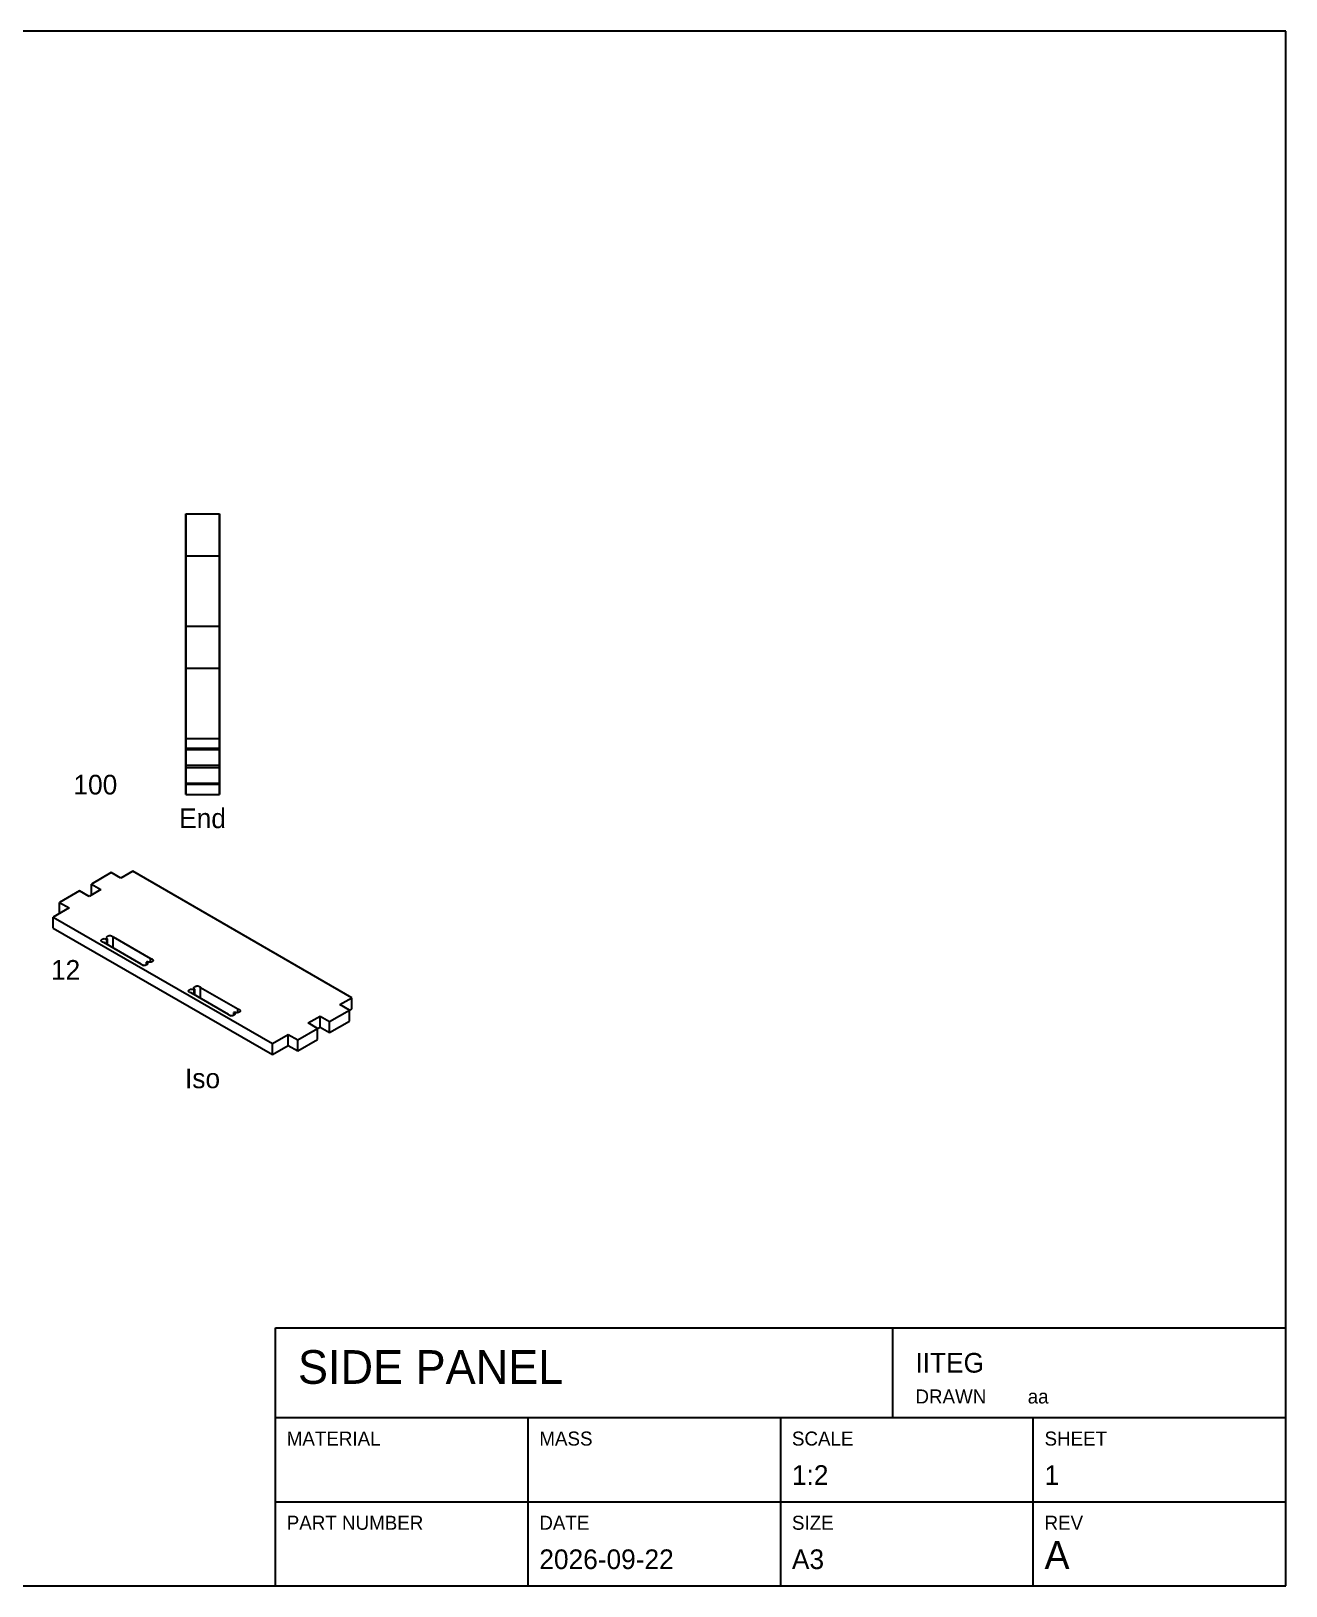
# Model space of a CAD drawing. Header units: millimetres. Extents: x 20 to 410, y 10 to 287.
# Drawn here: x 186.5 to 410, y 10 to 287 of the extents above; entities that cross this region are included whole.
import ezdxf
from ezdxf.enums import TextEntityAlignment as Align

# ---------------------------------------------------------------- set-up
doc = ezdxf.new("R2010")
doc.units = ezdxf.units.MM
for name, color, linetype in [('ANNOTATION', 2, 'CONTINUOUS'), ('BORDER', 1, 'CONTINUOUS'), ('VIEW_HIDDEN', 5, 'CONTINUOUS'), ('VIEW_VISIBLE', 3, 'CONTINUOUS')]:
    doc.layers.add(name, color=color, linetype=linetype)

msp = doc.modelspace()

# ---------------------------------------------------------------- linework, layer by layer
at = {"layer": 'BORDER'}
for p, q in [((410, 287), (20, 287)), ((410, 10), (410, 287)), ((230, 56), (410, 56)), ((230, 10), (230, 56)), ((340, 40), (340, 56)), ((410, 10), (410, 56)), ((230, 40), (410, 40)), ((275, 10), (275, 40)), ((320, 10), (320, 40)), ((365, 10), (365, 40)), ((230, 25), (410, 25)), ((20, 10), (410, 10)), ((230, 10), (410, 10))]:
    msp.add_line(p, q, dxfattribs=at)
at = {"layer": 'VIEW_HIDDEN'}
for p, q in [((214.000001, 193.5), (214.000001, 201)), ((214.000001, 201), (220.000001, 201)), ((220.000001, 193.5), (220.000001, 201)), ((214.000001, 181), (214.000001, 193.5)), ((214.000001, 193.5), (220.000001, 193.5)), ((214.000001, 193.5), (220.000001, 193.5)), ((214.000001, 193.5), (220.000001, 193.5)), ((220.000001, 181), (220.000001, 193.5)), ((214.000001, 173.5), (214.000001, 181)), ((214.000001, 181), (220.000001, 181)), ((214.000001, 181), (220.000001, 181)), ((214.000001, 181), (220.000001, 181)), ((220.000001, 173.5), (220.000001, 181)), ((214.000001, 161), (214.000001, 173.5)), ((214.000001, 173.5), (220.000001, 173.5)), ((214.000001, 173.5), (220.000001, 173.5)), ((214.000001, 173.5), (220.000001, 173.5)), ((220.000001, 161), (220.000001, 173.5)), ((214.000001, 161), (220.000001, 161)), ((214.000001, 151), (214.000001, 161)), ((214.000001, 161), (220.000001, 161)), ((214.000001, 161), (220.000001, 161)), ((220.000001, 151), (220.000001, 161)), ((214.000001, 159.198956), (214.000001, 159.2)), ((214.000001, 159.2), (214.000001, 159.162392)), ((214.000001, 159.162392), (214.000001, 159.2)), ((214.000001, 159.2), (214.000001, 159.198956)), ((214.000001, 159.198956), (214.000001, 159.2)), ((214.000001, 159.2), (214.000001, 159.162392)), ((214.000001, 159.162392), (214.000001, 159.2)), ((214.000001, 159.2), (214.000001, 159.198956)), ((220.000001, 159.2), (214.000001, 159.2)), ((220.000001, 159.2), (214.000001, 159.2)), ((220.000001, 159.2), (214.000001, 159.2)), ((220.000001, 159.2), (214.000001, 159.2)), ((214.000001, 159.195827), (214.000001, 159.198956)), ((214.000001, 159.198956), (214.000001, 159.195827)), ((214.000001, 159.195827), (214.000001, 159.198956)), ((214.000001, 159.198956), (214.000001, 159.195827)), ((214.000001, 159.190615), (214.000001, 159.195827)), ((214.000001, 159.195827), (214.000001, 159.190615)), ((214.000001, 159.190615), (214.000001, 159.195827)), ((214.000001, 159.195827), (214.000001, 159.190615)), ((214.000001, 159.183328), (214.000001, 159.190615)), ((214.000001, 159.190615), (214.000001, 159.183328)), ((214.000001, 159.183328), (214.000001, 159.190615)), ((214.000001, 159.190615), (214.000001, 159.183328)), ((214.000001, 159.173978), (214.000001, 159.183328)), ((214.000001, 159.183328), (214.000001, 159.173978)), ((214.000001, 159.173978), (214.000001, 159.183328)), ((214.000001, 159.183328), (214.000001, 159.173978)), ((214.000001, 159.162576), (214.000001, 159.173978)), ((214.000001, 159.173978), (214.000001, 159.162576)), ((214.000001, 159.162576), (214.000001, 159.173978)), ((214.000001, 159.173978), (214.000001, 159.162576)), ((214.000001, 159.149138), (214.000001, 159.162576)), ((214.000001, 159.162576), (214.000001, 159.149138)), ((214.000001, 159.149138), (214.000001, 159.162576)), ((214.000001, 159.162576), (214.000001, 159.149138)), ((214.000001, 159.162392), (214.000001, 159.051454)), ((214.000001, 159.051454), (214.000001, 159.162392)), ((214.000001, 159.162392), (214.000001, 159.051454)), ((214.000001, 159.051454), (214.000001, 159.162392)), ((214.000001, 159.133684), (214.000001, 159.149138)), ((214.000001, 159.149138), (214.000001, 159.133684)), ((214.000001, 159.133684), (214.000001, 159.149138)), ((214.000001, 159.149138), (214.000001, 159.133684)), ((214.000001, 159.116234), (214.000001, 159.133684)), ((214.000001, 159.133684), (214.000001, 159.116234)), ((214.000001, 159.116234), (214.000001, 159.133684)), ((214.000001, 159.133684), (214.000001, 159.116234)), ((214.000001, 159.096813), (214.000001, 159.116234)), ((214.000001, 159.116234), (214.000001, 159.096813)), ((214.000001, 159.096813), (214.000001, 159.116234)), ((214.000001, 159.116234), (214.000001, 159.096813)), ((214.000001, 159.075448), (214.000001, 159.096813)), ((214.000001, 159.096813), (214.000001, 159.075448)), ((214.000001, 159.075448), (214.000001, 159.096813)), ((214.000001, 159.096813), (214.000001, 159.075448)), ((214.000001, 159.052169), (214.000001, 159.075448)), ((214.000001, 159.075448), (214.000001, 159.052169)), ((214.000001, 159.052169), (214.000001, 159.075448)), ((214.000001, 159.075448), (214.000001, 159.052169)), ((214.000001, 159.027008), (214.000001, 159.052169)), ((214.000001, 159.052169), (214.000001, 159.027008)), ((214.000001, 159.027008), (214.000001, 159.052169)), ((214.000001, 159.052169), (214.000001, 159.027008)), ((214.000001, 159.051454), (214.000001, 158.872748)), ((214.000001, 158.872748), (214.000001, 159.051454)), ((214.000001, 159.051454), (214.000001, 158.872748)), ((214.000001, 158.872748), (214.000001, 159.051454)), ((214.000001, 159), (214.000001, 159.027008)), ((214.000001, 159.027008), (214.000001, 159)), ((214.000001, 159), (214.000001, 159.027008)), ((214.000001, 159.027008), (214.000001, 159)), ((214.000001, 159), (220.000001, 159)), ((214.000001, 159), (220.000001, 159)), ((214.000001, 159), (220.000001, 159)), ((214.000001, 159), (220.000001, 159)), ((214.000001, 158.872748), (214.000001, 158.635235)), ((214.000001, 158.635235), (214.000001, 158.872748)), ((214.000001, 158.872748), (214.000001, 158.635235)), ((214.000001, 158.635235), (214.000001, 158.872748)), ((214.000001, 158.635235), (214.000001, 158.350826)), ((214.000001, 158.350826), (214.000001, 158.635235)), ((214.000001, 158.635235), (214.000001, 158.350826)), ((214.000001, 158.350826), (214.000001, 158.635235)), ((214.000001, 158.350826), (214.000001, 158.033782)), ((214.000001, 158.033782), (214.000001, 158.350826)), ((214.000001, 158.350826), (214.000001, 158.033782)), ((214.000001, 158.033782), (214.000001, 158.350826)), ((214.000001, 158.033782), (214.000001, 157.7)), ((214.000001, 157.7), (214.000001, 158.033782)), ((214.000001, 158.033782), (214.000001, 157.7)), ((214.000001, 157.7), (214.000001, 158.033782)), ((220.000001, 159.198956), (220.000001, 159.2)), ((220.000001, 159.2), (220.000001, 159.162392)), ((220.000001, 159.162392), (220.000001, 159.2)), ((220.000001, 159.2), (220.000001, 159.198956)), ((220.000001, 159.198956), (220.000001, 159.2)), ((220.000001, 159.2), (220.000001, 159.162392)), ((220.000001, 159.162392), (220.000001, 159.2)), ((220.000001, 159.2), (220.000001, 159.198956)), ((220.000001, 159.195827), (220.000001, 159.198956)), ((220.000001, 159.198956), (220.000001, 159.195827)), ((220.000001, 159.195827), (220.000001, 159.198956)), ((220.000001, 159.198956), (220.000001, 159.195827)), ((220.000001, 159.190615), (220.000001, 159.195827)), ((220.000001, 159.195827), (220.000001, 159.190615)), ((220.000001, 159.190615), (220.000001, 159.195827)), ((220.000001, 159.195827), (220.000001, 159.190615)), ((220.000001, 159.183328), (220.000001, 159.190615)), ((220.000001, 159.190615), (220.000001, 159.183328)), ((220.000001, 159.183328), (220.000001, 159.190615)), ((220.000001, 159.190615), (220.000001, 159.183328)), ((220.000001, 159.173978), (220.000001, 159.183328)), ((220.000001, 159.183328), (220.000001, 159.173978)), ((220.000001, 159.173978), (220.000001, 159.183328)), ((220.000001, 159.183328), (220.000001, 159.173978)), ((220.000001, 159.162576), (220.000001, 159.173978)), ((220.000001, 159.173978), (220.000001, 159.162576)), ((220.000001, 159.162576), (220.000001, 159.173978)), ((220.000001, 159.173978), (220.000001, 159.162576)), ((220.000001, 159.149138), (220.000001, 159.162576)), ((220.000001, 159.162576), (220.000001, 159.149138)), ((220.000001, 159.149138), (220.000001, 159.162576)), ((220.000001, 159.162576), (220.000001, 159.149138)), ((220.000001, 159.162392), (220.000001, 159.051454)), ((220.000001, 159.051454), (220.000001, 159.162392)), ((220.000001, 159.162392), (220.000001, 159.051454)), ((220.000001, 159.051454), (220.000001, 159.162392)), ((220.000001, 159.133684), (220.000001, 159.149138)), ((220.000001, 159.149138), (220.000001, 159.133684)), ((220.000001, 159.133684), (220.000001, 159.149138)), ((220.000001, 159.149138), (220.000001, 159.133684)), ((220.000001, 159.116234), (220.000001, 159.133684)), ((220.000001, 159.133684), (220.000001, 159.116234)), ((220.000001, 159.116234), (220.000001, 159.133684)), ((220.000001, 159.133684), (220.000001, 159.116234)), ((220.000001, 159.096813), (220.000001, 159.116234)), ((220.000001, 159.116234), (220.000001, 159.096813)), ((220.000001, 159.096813), (220.000001, 159.116234)), ((220.000001, 159.116234), (220.000001, 159.096813)), ((220.000001, 159.075448), (220.000001, 159.096813)), ((220.000001, 159.096813), (220.000001, 159.075448)), ((220.000001, 159.075448), (220.000001, 159.096813)), ((220.000001, 159.096813), (220.000001, 159.075448)), ((220.000001, 159.052169), (220.000001, 159.075448)), ((220.000001, 159.075448), (220.000001, 159.052169)), ((220.000001, 159.052169), (220.000001, 159.075448)), ((220.000001, 159.075448), (220.000001, 159.052169)), ((220.000001, 159.027008), (220.000001, 159.052169)), ((220.000001, 159.052169), (220.000001, 159.027008)), ((220.000001, 159.027008), (220.000001, 159.052169)), ((220.000001, 159.052169), (220.000001, 159.027008)), ((220.000001, 159.051454), (220.000001, 158.872748)), ((220.000001, 158.872748), (220.000001, 159.051454)), ((220.000001, 159.051454), (220.000001, 158.872748)), ((220.000001, 158.872748), (220.000001, 159.051454)), ((220.000001, 159), (220.000001, 159.027008)), ((220.000001, 159.027008), (220.000001, 159)), ((220.000001, 159), (220.000001, 159.027008)), ((220.000001, 159.027008), (220.000001, 159)), ((220.000001, 158.872748), (220.000001, 158.635235)), ((220.000001, 158.635235), (220.000001, 158.872748)), ((220.000001, 158.872748), (220.000001, 158.635235)), ((220.000001, 158.635235), (220.000001, 158.872748)), ((220.000001, 158.635235), (220.000001, 158.350826)), ((220.000001, 158.350826), (220.000001, 158.635235)), ((220.000001, 158.635235), (220.000001, 158.350826)), ((220.000001, 158.350826), (220.000001, 158.635235)), ((220.000001, 158.350826), (220.000001, 158.033782)), ((220.000001, 158.033782), (220.000001, 158.350826)), ((220.000001, 158.350826), (220.000001, 158.033782)), ((220.000001, 158.033782), (220.000001, 158.350826)), ((220.000001, 158.033782), (220.000001, 157.7)), ((220.000001, 157.7), (220.000001, 158.033782)), ((220.000001, 158.033782), (220.000001, 157.7)), ((220.000001, 157.7), (220.000001, 158.033782)), ((214.000001, 157.7), (214.000001, 157.366219)), ((214.000001, 157.366219), (214.000001, 157.7)), ((214.000001, 157.7), (214.000001, 157.366219)), ((214.000001, 157.366219), (214.000001, 157.7)), ((214.000001, 157.366219), (214.000001, 157.049175)), ((214.000001, 157.049175), (214.000001, 157.366219)), ((214.000001, 157.366219), (214.000001, 157.049175)), ((214.000001, 157.049175), (214.000001, 157.366219)), ((214.000001, 157.049175), (214.000001, 156.764766)), ((214.000001, 156.764766), (214.000001, 157.049175)), ((214.000001, 157.049175), (214.000001, 156.764766)), ((214.000001, 156.764766), (214.000001, 157.049175)), ((214.000001, 156.764766), (214.000001, 156.527253)), ((214.000001, 156.527253), (214.000001, 156.764766)), ((214.000001, 156.764766), (214.000001, 156.527253)), ((214.000001, 156.527253), (214.000001, 156.764766)), ((214.000001, 156.527253), (214.000001, 156.348547)), ((214.000001, 156.348547), (214.000001, 156.527253)), ((214.000001, 156.527253), (214.000001, 156.348547)), ((214.000001, 156.348547), (214.000001, 156.527253)), ((214.000001, 156.348547), (214.000001, 156.237608)), ((214.000001, 156.237608), (214.000001, 156.348547)), ((214.000001, 156.348547), (214.000001, 156.237608)), ((214.000001, 156.237608), (214.000001, 156.348547)), ((214.000001, 156.237608), (214.000001, 156.2)), ((214.000001, 156.2), (214.000001, 156.237608)), ((214.000001, 156.237608), (214.000001, 156.2)), ((214.000001, 156.2), (214.000001, 156.237608)), ((214.000001, 156.2), (214.000001, 155.8)), ((214.000001, 155.8), (214.000001, 156.2)), ((214.000001, 156.2), (214.000001, 155.8)), ((214.000001, 155.8), (214.000001, 156.2)), ((214.000001, 156.2), (220.000001, 156.2)), ((214.000001, 156.2), (220.000001, 156.2)), ((214.000001, 156.2), (220.000001, 156.2)), ((214.000001, 156.2), (220.000001, 156.2)), ((214.000001, 155.762392), (214.000001, 155.8)), ((214.000001, 155.8), (214.000001, 155.762392)), ((214.000001, 155.762392), (214.000001, 155.8)), ((214.000001, 155.8), (214.000001, 155.762392)), ((214.000001, 155.8), (220.000001, 155.8)), ((214.000001, 155.8), (220.000001, 155.8)), ((214.000001, 155.8), (220.000001, 155.8)), ((214.000001, 155.8), (220.000001, 155.8)), ((214.000001, 155.651454), (214.000001, 155.762392)), ((214.000001, 155.762392), (214.000001, 155.651454)), ((214.000001, 155.651454), (214.000001, 155.762392)), ((214.000001, 155.762392), (214.000001, 155.651454)), ((214.000001, 155.472748), (214.000001, 155.651454)), ((214.000001, 155.651454), (214.000001, 155.472748)), ((214.000001, 155.472748), (214.000001, 155.651454)), ((214.000001, 155.651454), (214.000001, 155.472748)), ((214.000001, 155.235235), (214.000001, 155.472748)), ((214.000001, 155.472748), (214.000001, 155.235235)), ((214.000001, 155.235235), (214.000001, 155.472748)), ((214.000001, 155.472748), (214.000001, 155.235235)), ((214.000001, 154.950826), (214.000001, 155.235235)), ((214.000001, 155.235235), (214.000001, 154.950826)), ((214.000001, 154.950826), (214.000001, 155.235235)), ((214.000001, 155.235235), (214.000001, 154.950826)), ((220.000001, 157.7), (220.000001, 157.366219)), ((220.000001, 157.366219), (220.000001, 157.7)), ((220.000001, 157.7), (220.000001, 157.366219)), ((220.000001, 157.366219), (220.000001, 157.7)), ((220.000001, 157.366219), (220.000001, 157.049175)), ((220.000001, 157.049175), (220.000001, 157.366219)), ((220.000001, 157.366219), (220.000001, 157.049175)), ((220.000001, 157.049175), (220.000001, 157.366219)), ((220.000001, 157.049175), (220.000001, 156.764766)), ((220.000001, 156.764766), (220.000001, 157.049175)), ((220.000001, 157.049175), (220.000001, 156.764766)), ((220.000001, 156.764766), (220.000001, 157.049175)), ((220.000001, 156.764766), (220.000001, 156.527253)), ((220.000001, 156.527253), (220.000001, 156.764766)), ((220.000001, 156.764766), (220.000001, 156.527253)), ((220.000001, 156.527253), (220.000001, 156.764766)), ((220.000001, 156.527253), (220.000001, 156.348547)), ((220.000001, 156.348547), (220.000001, 156.527253)), ((220.000001, 156.527253), (220.000001, 156.348547)), ((220.000001, 156.348547), (220.000001, 156.527253)), ((220.000001, 156.348547), (220.000001, 156.237608)), ((220.000001, 156.237608), (220.000001, 156.348547)), ((220.000001, 156.348547), (220.000001, 156.237608)), ((220.000001, 156.237608), (220.000001, 156.348547)), ((220.000001, 156.237608), (220.000001, 156.2)), ((220.000001, 156.2), (220.000001, 156.237608)), ((220.000001, 156.237608), (220.000001, 156.2)), ((220.000001, 156.2), (220.000001, 156.237608)), ((220.000001, 156.2), (220.000001, 155.8)), ((220.000001, 155.8), (220.000001, 156.2)), ((220.000001, 156.2), (220.000001, 155.8)), ((220.000001, 155.8), (220.000001, 156.2)), ((220.000001, 155.762392), (220.000001, 155.8)), ((220.000001, 155.8), (220.000001, 155.762392)), ((220.000001, 155.762392), (220.000001, 155.8)), ((220.000001, 155.8), (220.000001, 155.762392)), ((220.000001, 155.651454), (220.000001, 155.762392)), ((220.000001, 155.762392), (220.000001, 155.651454)), ((220.000001, 155.651454), (220.000001, 155.762392)), ((220.000001, 155.762392), (220.000001, 155.651454)), ((220.000001, 155.472748), (220.000001, 155.651454)), ((220.000001, 155.651454), (220.000001, 155.472748)), ((220.000001, 155.472748), (220.000001, 155.651454)), ((220.000001, 155.651454), (220.000001, 155.472748)), ((220.000001, 155.235235), (220.000001, 155.472748)), ((220.000001, 155.472748), (220.000001, 155.235235)), ((220.000001, 155.235235), (220.000001, 155.472748)), ((220.000001, 155.472748), (220.000001, 155.235235)), ((220.000001, 154.950826), (220.000001, 155.235235)), ((220.000001, 155.235235), (220.000001, 154.950826)), ((220.000001, 154.950826), (220.000001, 155.235235)), ((220.000001, 155.235235), (220.000001, 154.950826)), ((214.000001, 154.633782), (214.000001, 154.950826)), ((214.000001, 154.950826), (214.000001, 154.633782)), ((214.000001, 154.633782), (214.000001, 154.950826)), ((214.000001, 154.950826), (214.000001, 154.633782)), ((214.000001, 154.3), (214.000001, 154.633782)), ((214.000001, 154.633782), (214.000001, 154.3)), ((214.000001, 154.3), (214.000001, 154.633782)), ((214.000001, 154.633782), (214.000001, 154.3)), ((214.000001, 153.966219), (214.000001, 154.3)), ((214.000001, 154.3), (214.000001, 153.966219)), ((214.000001, 153.966219), (214.000001, 154.3)), ((214.000001, 154.3), (214.000001, 153.966219)), ((214.000001, 153.649175), (214.000001, 153.966219)), ((214.000001, 153.966219), (214.000001, 153.649175)), ((214.000001, 153.649175), (214.000001, 153.966219)), ((214.000001, 153.966219), (214.000001, 153.649175)), ((214.000001, 153.364766), (214.000001, 153.649175)), ((214.000001, 153.649175), (214.000001, 153.364766)), ((214.000001, 153.364766), (214.000001, 153.649175)), ((214.000001, 153.649175), (214.000001, 153.364766)), ((214.000001, 153.127253), (214.000001, 153.364766)), ((214.000001, 153.364766), (214.000001, 153.127253)), ((214.000001, 153.127253), (214.000001, 153.364766)), ((214.000001, 153.364766), (214.000001, 153.127253)), ((214.000001, 152.948547), (214.000001, 153.127253)), ((214.000001, 153.127253), (214.000001, 152.948547)), ((214.000001, 152.948547), (214.000001, 153.127253)), ((214.000001, 153.127253), (214.000001, 152.948547)), ((214.000001, 153), (214.000001, 152.972993)), ((214.000001, 152.972993), (214.000001, 153)), ((214.000001, 153), (214.000001, 152.972993)), ((214.000001, 152.972993), (214.000001, 153)), ((214.000001, 153), (220.000001, 153)), ((214.000001, 153), (220.000001, 153)), ((214.000001, 153), (220.000001, 153)), ((214.000001, 153), (220.000001, 153)), ((214.000001, 152.972993), (214.000001, 152.947832)), ((214.000001, 152.947832), (214.000001, 152.972993)), ((214.000001, 152.972993), (214.000001, 152.947832)), ((214.000001, 152.947832), (214.000001, 152.972993)), ((214.000001, 152.837608), (214.000001, 152.948547)), ((214.000001, 152.948547), (214.000001, 152.837608)), ((214.000001, 152.837608), (214.000001, 152.948547)), ((214.000001, 152.948547), (214.000001, 152.837608)), ((214.000001, 152.947832), (214.000001, 152.924552)), ((214.000001, 152.924552), (214.000001, 152.947832)), ((214.000001, 152.947832), (214.000001, 152.924552)), ((214.000001, 152.924552), (214.000001, 152.947832)), ((214.000001, 152.924552), (214.000001, 152.903188)), ((214.000001, 152.903188), (214.000001, 152.924552)), ((214.000001, 152.924552), (214.000001, 152.903188)), ((214.000001, 152.903188), (214.000001, 152.924552)), ((214.000001, 152.903188), (214.000001, 152.883767)), ((214.000001, 152.883767), (214.000001, 152.903188)), ((214.000001, 152.903188), (214.000001, 152.883767)), ((214.000001, 152.883767), (214.000001, 152.903188)), ((214.000001, 152.883767), (214.000001, 152.866317)), ((214.000001, 152.866317), (214.000001, 152.883767)), ((214.000001, 152.883767), (214.000001, 152.866317)), ((214.000001, 152.866317), (214.000001, 152.883767)), ((214.000001, 152.866317), (214.000001, 152.850863)), ((214.000001, 152.850863), (214.000001, 152.866317)), ((214.000001, 152.866317), (214.000001, 152.850863)), ((214.000001, 152.850863), (214.000001, 152.866317)), ((214.000001, 152.850863), (214.000001, 152.837425)), ((214.000001, 152.837425), (214.000001, 152.850863)), ((214.000001, 152.850863), (214.000001, 152.837425)), ((214.000001, 152.837425), (214.000001, 152.850863)), ((214.000001, 152.8), (214.000001, 152.837608)), ((214.000001, 152.837608), (214.000001, 152.8)), ((214.000001, 152.8), (214.000001, 152.837608)), ((214.000001, 152.837608), (214.000001, 152.8)), ((214.000001, 152.837425), (214.000001, 152.826023)), ((214.000001, 152.826023), (214.000001, 152.837425)), ((214.000001, 152.837425), (214.000001, 152.826023)), ((214.000001, 152.826023), (214.000001, 152.837425)), ((214.000001, 152.826023), (214.000001, 152.816672)), ((214.000001, 152.816672), (214.000001, 152.826023)), ((214.000001, 152.826023), (214.000001, 152.816672)), ((214.000001, 152.816672), (214.000001, 152.826023)), ((214.000001, 152.816672), (214.000001, 152.809386)), ((214.000001, 152.809386), (214.000001, 152.816672)), ((214.000001, 152.816672), (214.000001, 152.809386)), ((214.000001, 152.809386), (214.000001, 152.816672)), ((214.000001, 152.809386), (214.000001, 152.804174)), ((214.000001, 152.804174), (214.000001, 152.809386)), ((214.000001, 152.809386), (214.000001, 152.804174)), ((214.000001, 152.804174), (214.000001, 152.809386)), ((214.000001, 152.804174), (214.000001, 152.801044)), ((214.000001, 152.801044), (214.000001, 152.804174)), ((214.000001, 152.804174), (214.000001, 152.801044)), ((214.000001, 152.801044), (214.000001, 152.804174)), ((214.000001, 152.801044), (214.000001, 152.8)), ((214.000001, 152.8), (214.000001, 152.801044)), ((214.000001, 152.801044), (214.000001, 152.8)), ((214.000001, 152.8), (214.000001, 152.801044)), ((220.000001, 152.8), (214.000001, 152.8)), ((220.000001, 152.8), (214.000001, 152.8)), ((220.000001, 152.8), (214.000001, 152.8)), ((220.000001, 152.8), (214.000001, 152.8)), ((220.000001, 154.633782), (220.000001, 154.950826)), ((220.000001, 154.950826), (220.000001, 154.633782)), ((220.000001, 154.633782), (220.000001, 154.950826)), ((220.000001, 154.950826), (220.000001, 154.633782)), ((220.000001, 154.3), (220.000001, 154.633782)), ((220.000001, 154.633782), (220.000001, 154.3)), ((220.000001, 154.3), (220.000001, 154.633782)), ((220.000001, 154.633782), (220.000001, 154.3)), ((220.000001, 153.966219), (220.000001, 154.3)), ((220.000001, 154.3), (220.000001, 153.966219)), ((220.000001, 153.966219), (220.000001, 154.3)), ((220.000001, 154.3), (220.000001, 153.966219)), ((220.000001, 153.649175), (220.000001, 153.966219)), ((220.000001, 153.966219), (220.000001, 153.649175)), ((220.000001, 153.649175), (220.000001, 153.966219)), ((220.000001, 153.966219), (220.000001, 153.649175)), ((220.000001, 153.364766), (220.000001, 153.649175)), ((220.000001, 153.649175), (220.000001, 153.364766)), ((220.000001, 153.364766), (220.000001, 153.649175)), ((220.000001, 153.649175), (220.000001, 153.364766)), ((220.000001, 153.127253), (220.000001, 153.364766)), ((220.000001, 153.364766), (220.000001, 153.127253)), ((220.000001, 153.127253), (220.000001, 153.364766)), ((220.000001, 153.364766), (220.000001, 153.127253)), ((220.000001, 152.948547), (220.000001, 153.127253)), ((220.000001, 153.127253), (220.000001, 152.948547)), ((220.000001, 152.948547), (220.000001, 153.127253)), ((220.000001, 153.127253), (220.000001, 152.948547)), ((220.000001, 153), (220.000001, 152.972993)), ((220.000001, 152.972993), (220.000001, 153)), ((220.000001, 153), (220.000001, 152.972993)), ((220.000001, 152.972993), (220.000001, 153)), ((220.000001, 152.972993), (220.000001, 152.947832)), ((220.000001, 152.947832), (220.000001, 152.972993)), ((220.000001, 152.972993), (220.000001, 152.947832)), ((220.000001, 152.947832), (220.000001, 152.972993)), ((220.000001, 152.837608), (220.000001, 152.948547)), ((220.000001, 152.948547), (220.000001, 152.837608)), ((220.000001, 152.837608), (220.000001, 152.948547)), ((220.000001, 152.948547), (220.000001, 152.837608)), ((220.000001, 152.947832), (220.000001, 152.924552)), ((220.000001, 152.924552), (220.000001, 152.947832)), ((220.000001, 152.947832), (220.000001, 152.924552)), ((220.000001, 152.924552), (220.000001, 152.947832)), ((220.000001, 152.924552), (220.000001, 152.903188)), ((220.000001, 152.903188), (220.000001, 152.924552)), ((220.000001, 152.924552), (220.000001, 152.903188)), ((220.000001, 152.903188), (220.000001, 152.924552)), ((220.000001, 152.903188), (220.000001, 152.883767)), ((220.000001, 152.883767), (220.000001, 152.903188)), ((220.000001, 152.903188), (220.000001, 152.883767)), ((220.000001, 152.883767), (220.000001, 152.903188)), ((220.000001, 152.883767), (220.000001, 152.866317)), ((220.000001, 152.866317), (220.000001, 152.883767)), ((220.000001, 152.883767), (220.000001, 152.866317)), ((220.000001, 152.866317), (220.000001, 152.883767)), ((220.000001, 152.866317), (220.000001, 152.850863)), ((220.000001, 152.850863), (220.000001, 152.866317)), ((220.000001, 152.866317), (220.000001, 152.850863)), ((220.000001, 152.850863), (220.000001, 152.866317)), ((220.000001, 152.850863), (220.000001, 152.837425)), ((220.000001, 152.837425), (220.000001, 152.850863)), ((220.000001, 152.850863), (220.000001, 152.837425)), ((220.000001, 152.837425), (220.000001, 152.850863)), ((220.000001, 152.8), (220.000001, 152.837608)), ((220.000001, 152.837608), (220.000001, 152.8)), ((220.000001, 152.8), (220.000001, 152.837608)), ((220.000001, 152.837608), (220.000001, 152.8)), ((220.000001, 152.837425), (220.000001, 152.826023)), ((220.000001, 152.826023), (220.000001, 152.837425)), ((220.000001, 152.837425), (220.000001, 152.826023)), ((220.000001, 152.826023), (220.000001, 152.837425)), ((220.000001, 152.826023), (220.000001, 152.816672)), ((220.000001, 152.816672), (220.000001, 152.826023)), ((220.000001, 152.826023), (220.000001, 152.816672)), ((220.000001, 152.816672), (220.000001, 152.826023)), ((220.000001, 152.816672), (220.000001, 152.809386)), ((220.000001, 152.809386), (220.000001, 152.816672)), ((220.000001, 152.816672), (220.000001, 152.809386)), ((220.000001, 152.809386), (220.000001, 152.816672)), ((220.000001, 152.809386), (220.000001, 152.804174)), ((220.000001, 152.804174), (220.000001, 152.809386)), ((220.000001, 152.809386), (220.000001, 152.804174)), ((220.000001, 152.804174), (220.000001, 152.809386)), ((220.000001, 152.804174), (220.000001, 152.801044)), ((220.000001, 152.801044), (220.000001, 152.804174)), ((220.000001, 152.804174), (220.000001, 152.801044)), ((220.000001, 152.801044), (220.000001, 152.804174)), ((220.000001, 152.801044), (220.000001, 152.8)), ((220.000001, 152.8), (220.000001, 152.801044)), ((220.000001, 152.801044), (220.000001, 152.8)), ((220.000001, 152.8), (220.000001, 152.801044)), ((214.000001, 151), (220.000001, 151))]:
    msp.add_line(p, q, dxfattribs=at)
at = {"layer": 'VIEW_VISIBLE'}
for p, q in [((214.000001, 201), (214.000001, 193.5)), ((214.000001, 201), (220.000001, 201)), ((220.000001, 201), (220.000001, 193.5)), ((214.000001, 193.5), (214.000001, 181)), ((214.000001, 193.5), (220.000001, 193.5)), ((220.000001, 193.5), (220.000001, 181)), ((214.000001, 181), (214.000001, 173.5)), ((214.000001, 181), (220.000001, 181)), ((220.000001, 181), (220.000001, 173.5)), ((214.000001, 173.5), (214.000001, 161)), ((214.000001, 173.5), (220.000001, 173.5)), ((220.000001, 173.5), (220.000001, 161)), ((214.000001, 161), (214.000001, 151)), ((214.000001, 161), (220.000001, 161)), ((220.000001, 161), (220.000001, 151)), ((214.000001, 151), (220.000001, 151)), ((200.736545, 137.084982), (197.201011, 135.043741)), ((202.433601, 136.105186), (200.736545, 137.084982)), ((204.554922, 137.329931), (202.433601, 136.105186)), ((243.587216, 114.794626), (204.554922, 137.329931)), ((195.079691, 133.818996), (191.544157, 131.777755)), ((196.776747, 132.8392), (195.079691, 133.818996)), ((198.898067, 134.063945), (196.776747, 132.8392)), ((197.201011, 135.043741), (198.898067, 134.063945)), ((197.201011, 133.084149), (197.201011, 135.043741)), ((193.241213, 130.797959), (190.412786, 129.164966)), ((191.544157, 129.818163), (191.544157, 131.777755)), ((191.544157, 131.777755), (193.241213, 130.797959)), ((190.412786, 127.205374), (190.412786, 129.164966)), ((190.412786, 129.164966), (229.44508, 106.62966)), ((190.412786, 127.205374), (229.44508, 104.670068)), ((198.948606, 124.968173), (198.9551, 125.019002)), ((198.956604, 124.911799), (198.948606, 124.968173)), ((198.9551, 125.019002), (198.974441, 125.068731)), ((198.980386, 124.856928), (198.956604, 124.911799)), ((198.974441, 125.068731), (199.006212, 125.116283)), ((199.019317, 124.805024), (198.980386, 124.856928)), ((199.006212, 125.116283), (199.049724, 125.160628)), ((199.072359, 124.757468), (199.019317, 124.805024)), ((199.049724, 125.160628), (199.104035, 125.200808)), ((199.138099, 124.715531), (199.072359, 124.757468)), ((199.104035, 125.200808), (199.16797, 125.235952)), ((199.214783, 124.680329), (199.138099, 124.715531)), ((199.16797, 125.235952), (199.240144, 125.265299)), ((199.300367, 124.652801), (199.214783, 124.680329)), ((199.240144, 125.265299), (199.318995, 125.288214)), ((199.39257, 124.633682), (199.300367, 124.652801)), ((199.318995, 125.288214), (199.489795, 125.312915)), ((199.489795, 125.312915), (199.66566, 125.307927)), ((199.66566, 125.307927), (199.831444, 125.27368)), ((199.831444, 125.27368), (199.906025, 125.246412)), ((199.906025, 125.246412), (199.97287, 125.213122)), ((199.910271, 125.523391), (199.919955, 125.585377)), ((199.9218, 125.455809), (199.910271, 125.523391)), ((199.919955, 125.585377), (199.948693, 125.645362)), ((199.955943, 125.390825), (199.9218, 125.455809)), ((199.948693, 125.645362), (199.995559, 125.70141)), ((200.011389, 125.330936), (199.955943, 125.390825)), ((199.97287, 125.213122), (200.086007, 125.278442)), ((199.97287, 124.298646), (199.97287, 125.213122)), ((199.995559, 125.70141), (200.05904, 125.751711)), ((200.086007, 125.278442), (200.011389, 125.330936)), ((200.05904, 125.751711), (200.137086, 125.794643)), ((200.086007, 124.233326), (200.086007, 125.278442)), ((200.137086, 125.794643), (200.227178, 125.828819)), ((200.227178, 125.828819), (200.326408, 125.853135)), ((200.326408, 125.853135), (200.431573, 125.866808)), ((200.431573, 125.866808), (200.539279, 125.869396)), ((200.539279, 125.869396), (200.646048, 125.860815)), ((200.646048, 125.860815), (200.748434, 125.841342)), ((200.748434, 125.841342), (200.843132, 125.811605)), ((200.843132, 125.811605), (200.927086, 125.772566)), ((200.927086, 125.772566), (200.997586, 125.725483)), ((200.997586, 125.725483), (201.052355, 125.671877)), ((201.052355, 125.671877), (201.089626, 125.613478)), ((201.089626, 125.613478), (207.737374, 121.775399)), ((201.089626, 123.653886), (201.089626, 125.613478)), ((206.040318, 120.795603), (199.39257, 124.633682)), ((200.666306, 123.89829), (200.810604, 123.863688)), ((200.810604, 123.863688), (200.934535, 123.808748)), ((200.934535, 123.808748), (201.029693, 123.737197)), ((201.029693, 123.737197), (201.064377, 123.696673)), ((201.064377, 123.696673), (201.089626, 123.653886)), ((206.040318, 120.795603), (206.463638, 120.551199)), ((206.077589, 120.737204), (206.040318, 120.795603)), ((206.132358, 120.683598), (206.077589, 120.737204)), ((206.202858, 120.636515), (206.132358, 120.683598)), ((206.286812, 120.597475), (206.202858, 120.636515)), ((206.38151, 120.567739), (206.286812, 120.597475)), ((206.483897, 120.548266), (206.38151, 120.567739)), ((206.590666, 120.539685), (206.483897, 120.548266)), ((206.698371, 120.542273), (206.590666, 120.539685)), ((206.803536, 120.555946), (206.698371, 120.542273)), ((206.902766, 120.580262), (206.803536, 120.555946)), ((206.992858, 120.614438), (206.902766, 120.580262)), ((207.070904, 120.65737), (206.992858, 120.614438)), ((207.157075, 121.195959), (207.043937, 121.130639)), ((207.043937, 121.130639), (207.118555, 121.078145)), ((207.043937, 120.640741), (207.043937, 121.130639)), ((207.134385, 120.707671), (207.070904, 120.65737)), ((207.118555, 121.078145), (207.174001, 121.018256)), ((207.181251, 120.763719), (207.134385, 120.707671)), ((207.223919, 121.162669), (207.157075, 121.195959)), ((207.174001, 121.018256), (207.208145, 120.953271)), ((207.20999, 120.823704), (207.181251, 120.763719)), ((207.208145, 120.953271), (207.219673, 120.88569)), ((207.219673, 120.88569), (207.20999, 120.823704)), ((207.298501, 121.135401), (207.223919, 121.162669)), ((207.464284, 121.101154), (207.298501, 121.135401)), ((207.640149, 121.096166), (207.464284, 121.101154)), ((207.810949, 121.120867), (207.640149, 121.096166)), ((207.737374, 121.775399), (207.829577, 121.75628)), ((207.737374, 121.106417), (207.737374, 121.775399)), ((207.8898, 121.143782), (207.810949, 121.120867)), ((207.829577, 121.75628), (207.915161, 121.728752)), ((207.961975, 121.173129), (207.8898, 121.143782)), ((207.915161, 121.728752), (207.991845, 121.69355)), ((208.025909, 121.208273), (207.961975, 121.173129)), ((207.991845, 121.69355), (208.057585, 121.651613)), ((208.08022, 121.248453), (208.025909, 121.208273)), ((208.057585, 121.651613), (208.110627, 121.604057)), ((208.123732, 121.292798), (208.08022, 121.248453)), ((208.110627, 121.604057), (208.149559, 121.552152)), ((208.155503, 121.34035), (208.123732, 121.292798)), ((208.149559, 121.552152), (208.17334, 121.497282)), ((208.174844, 121.390079), (208.155503, 121.34035)), ((208.17334, 121.497282), (208.181339, 121.440908)), ((208.181339, 121.440908), (208.174844, 121.390079)), ((215.46662, 116.541928), (215.476304, 116.603914)), ((215.478149, 116.474347), (215.46662, 116.541928)), ((215.476304, 116.603914), (215.505042, 116.663899)), ((215.512292, 116.409363), (215.478149, 116.474347)), ((215.505042, 116.663899), (215.551909, 116.719947)), ((215.567738, 116.349473), (215.512292, 116.409363)), ((215.551909, 116.719947), (215.615389, 116.770249)), ((215.642356, 116.296979), (215.567738, 116.349473)), ((215.615389, 116.770249), (215.693435, 116.81318)), ((215.693435, 116.81318), (215.783527, 116.847356)), ((215.783527, 116.847356), (215.882757, 116.871673)), ((215.882757, 116.871673), (215.987922, 116.885346)), ((215.987922, 116.885346), (216.095628, 116.887933)), ((216.095628, 116.887933), (216.202397, 116.879352)), ((216.202397, 116.879352), (216.304783, 116.859879)), ((216.304783, 116.859879), (216.399482, 116.830143)), ((216.399482, 116.830143), (216.483436, 116.791104)), ((216.483436, 116.791104), (216.553935, 116.744021)), ((216.553935, 116.744021), (216.608704, 116.690415)), ((216.608704, 116.690415), (216.645976, 116.632015)), ((216.645976, 116.632015), (223.293723, 112.793937)), ((216.645976, 114.672424), (216.645976, 116.632015)), ((214.504955, 115.986711), (214.511449, 116.03754)), ((214.512953, 115.930337), (214.504955, 115.986711)), ((214.511449, 116.03754), (214.530791, 116.087268)), ((214.536735, 115.875466), (214.512953, 115.930337)), ((214.530791, 116.087268), (214.562561, 116.13482)), ((214.575666, 115.823561), (214.536735, 115.875466)), ((214.562561, 116.13482), (214.606073, 116.179166)), ((214.628708, 115.776006), (214.575666, 115.823561)), ((214.606073, 116.179166), (214.660384, 116.219346)), ((214.694448, 115.734068), (214.628708, 115.776006)), ((214.660384, 116.219346), (214.724319, 116.254489)), ((214.771132, 115.698867), (214.694448, 115.734068)), ((214.724319, 116.254489), (214.796493, 116.283837)), ((214.856717, 115.671339), (214.771132, 115.698867)), ((214.796493, 116.283837), (214.875345, 116.306752)), ((214.948919, 115.65222), (214.856717, 115.671339)), ((214.875345, 116.306752), (215.046144, 116.331453)), ((221.596667, 111.814141), (214.948919, 115.65222)), ((215.046144, 116.331453), (215.222009, 116.326465)), ((215.222009, 116.326465), (215.387793, 116.292217)), ((215.387793, 116.292217), (215.462374, 116.26495)), ((215.462374, 116.26495), (215.529219, 116.23166)), ((215.529219, 116.23166), (215.642356, 116.296979)), ((215.529219, 115.317183), (215.529219, 116.23166)), ((215.642356, 115.251864), (215.642356, 116.296979)), ((216.222655, 114.916828), (216.366953, 114.882225)), ((216.366953, 114.882225), (216.490884, 114.827286)), ((216.490884, 114.827286), (216.586042, 114.755734)), ((216.586042, 114.755734), (216.620726, 114.71521)), ((216.620726, 114.71521), (216.645976, 114.672424)), ((241.465896, 113.569881), (243.587216, 114.794626)), ((243.587216, 112.835034), (243.587216, 114.794626)), ((221.596667, 111.814141), (222.019987, 111.569737)), ((221.633938, 111.755742), (221.596667, 111.814141)), ((221.688707, 111.702135), (221.633938, 111.755742)), ((221.759207, 111.655053), (221.688707, 111.702135)), ((221.843161, 111.616013), (221.759207, 111.655053)), ((221.937859, 111.586277), (221.843161, 111.616013)), ((222.040246, 111.566804), (221.937859, 111.586277)), ((222.147015, 111.558223), (222.040246, 111.566804)), ((222.25472, 111.56081), (222.147015, 111.558223)), ((222.359885, 111.574483), (222.25472, 111.56081)), ((222.459115, 111.5988), (222.359885, 111.574483)), ((222.549207, 111.632976), (222.459115, 111.5988)), ((222.627253, 111.675907), (222.549207, 111.632976)), ((222.713424, 112.214496), (222.600287, 112.149177)), ((222.600287, 112.149177), (222.674904, 112.096683)), ((222.600287, 111.659279), (222.600287, 112.149177)), ((222.690734, 111.726209), (222.627253, 111.675907)), ((222.674904, 112.096683), (222.73035, 112.036793)), ((222.7376, 111.782257), (222.690734, 111.726209)), ((222.780268, 112.181206), (222.713424, 112.214496)), ((222.73035, 112.036793), (222.764494, 111.971809)), ((222.766339, 111.842242), (222.7376, 111.782257)), ((222.764494, 111.971809), (222.776023, 111.904228)), ((222.776023, 111.904228), (222.766339, 111.842242)), ((222.85485, 112.153939), (222.780268, 112.181206)), ((223.020634, 112.119691), (222.85485, 112.153939)), ((223.196498, 112.114703), (223.020634, 112.119691)), ((223.367298, 112.139404), (223.196498, 112.114703)), ((223.293723, 112.793937), (223.385926, 112.774817)), ((223.293723, 112.124954), (223.293723, 112.793937)), ((223.446149, 112.16232), (223.367298, 112.139404)), ((223.385926, 112.774817), (223.47151, 112.74729)), ((223.518324, 112.191667), (223.446149, 112.16232)), ((223.47151, 112.74729), (223.548194, 112.712088)), ((223.582258, 112.226811), (223.518324, 112.191667)), ((223.548194, 112.712088), (223.613934, 112.67015)), ((223.63657, 112.26699), (223.582258, 112.226811)), ((223.613934, 112.67015), (223.666977, 112.622595)), ((223.680081, 112.311336), (223.63657, 112.26699)), ((223.666977, 112.622595), (223.705908, 112.57069)), ((223.711852, 112.358888), (223.680081, 112.311336)), ((223.705908, 112.57069), (223.729689, 112.515819)), ((223.731194, 112.408617), (223.711852, 112.358888)), ((223.729689, 112.515819), (223.737688, 112.459445)), ((223.737688, 112.459445), (223.731194, 112.408617)), ((235.809041, 110.303894), (237.930362, 111.528639)), ((237.930362, 111.528639), (239.627418, 110.548843)), ((237.930362, 109.569048), (237.930362, 111.528639)), ((239.627418, 110.548843), (243.162952, 112.590085)), ((243.162952, 112.590085), (241.465896, 113.569881)), ((243.162952, 112.590085), (243.587216, 112.835034)), ((243.162952, 110.630493), (243.162952, 112.590085)), ((229.44508, 106.62966), (232.273507, 108.262653)), ((232.273507, 108.262653), (233.970564, 107.282857)), ((232.273507, 106.303061), (232.273507, 108.262653)), ((233.970564, 107.282857), (237.506098, 109.324099)), ((237.506098, 109.324099), (235.809041, 110.303894)), ((237.506098, 109.324099), (237.930362, 109.569048)), ((237.506098, 107.364507), (237.506098, 109.324099)), ((237.930362, 109.569048), (239.627418, 108.589252)), ((239.627418, 108.589252), (243.162952, 110.630493)), ((239.627418, 108.589252), (239.627418, 110.548843)), ((229.44508, 104.670068), (229.44508, 106.62966)), ((229.44508, 104.670068), (232.273507, 106.303061)), ((232.273507, 106.303061), (233.970564, 105.323265)), ((233.970564, 105.323265), (237.506098, 107.364507)), ((233.970564, 105.323265), (233.970564, 107.282857))]:
    msp.add_line(p, q, dxfattribs=at)

# ---------------------------------------------------------------- texts
at = {"layer": 'ANNOTATION'}
for s, height, p in [('100', 3.5, (194, 151)), ('12', 3.5, (190, 118)), ('SIDE PANEL', 6, (234, 46)), ('IITEG', 3.5, (344, 48)), ('DRAWN', 2.5, (344, 42.5)), ('aa', 2.5, (364, 42.5)), ('MATERIAL', 2.5, (232, 35)), ('MASS', 2.5, (277, 35)), ('SCALE', 2.5, (322, 35)), ('SHEET', 2.5, (367, 35)), ('1:2', 3.5, (322, 28)), ('1', 3.5, (367, 28)), ('PART NUMBER', 2.5, (232, 20)), ('DATE', 2.5, (277, 20)), ('SIZE', 2.5, (322, 20)), ('REV', 2.5, (367, 20)), ('A', 5, (367, 13)), ('2026-09-22', 3.5, (277, 13)), ('A3', 3.5, (322, 13))]:
    msp.add_text(s, height=height, dxfattribs=at).set_placement(p)
for s, p in [('End', (217.000001, 145)), ('Iso', (217.000001, 98.670068))]:
    msp.add_text(s, height=3.5, dxfattribs=at).set_placement(p, align=Align.CENTER)

doc.saveas('drawing.dxf')
